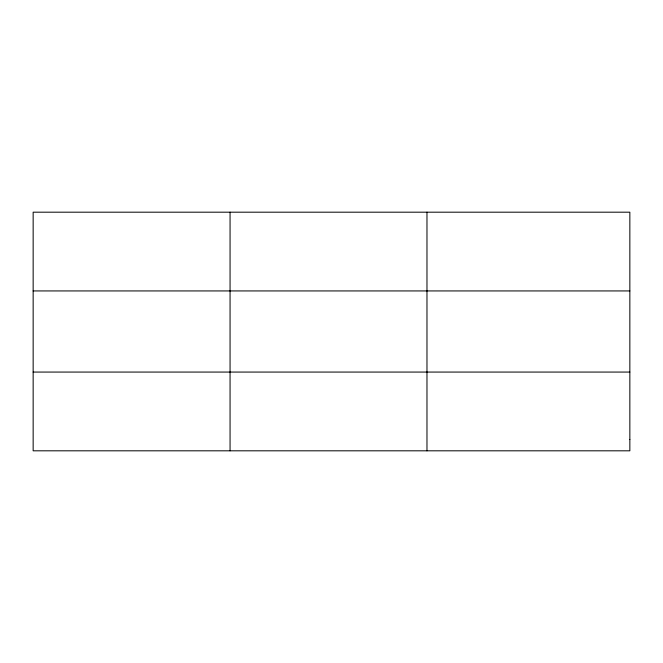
<?xml version="1.0" encoding="UTF-8"?>
<svg xmlns="http://www.w3.org/2000/svg" width="663" height="663" viewBox="0 0 663 663"><rect width="100%" height="100%" fill="white"/><g stroke="black" fill="none" stroke-linecap="round" stroke-linejoin="round"><path stroke-width="0.99" d="M230.061 450.815L230.061 212.185M426.972 450.815L426.972 212.185M33.15 290.933L629.85 290.933M33.15 372.067L629.85 372.067M629.85 439.569L629.85 450.815L33.15 450.815L33.15 212.185L629.85 212.185L629.85 439.569"/></g></svg>
